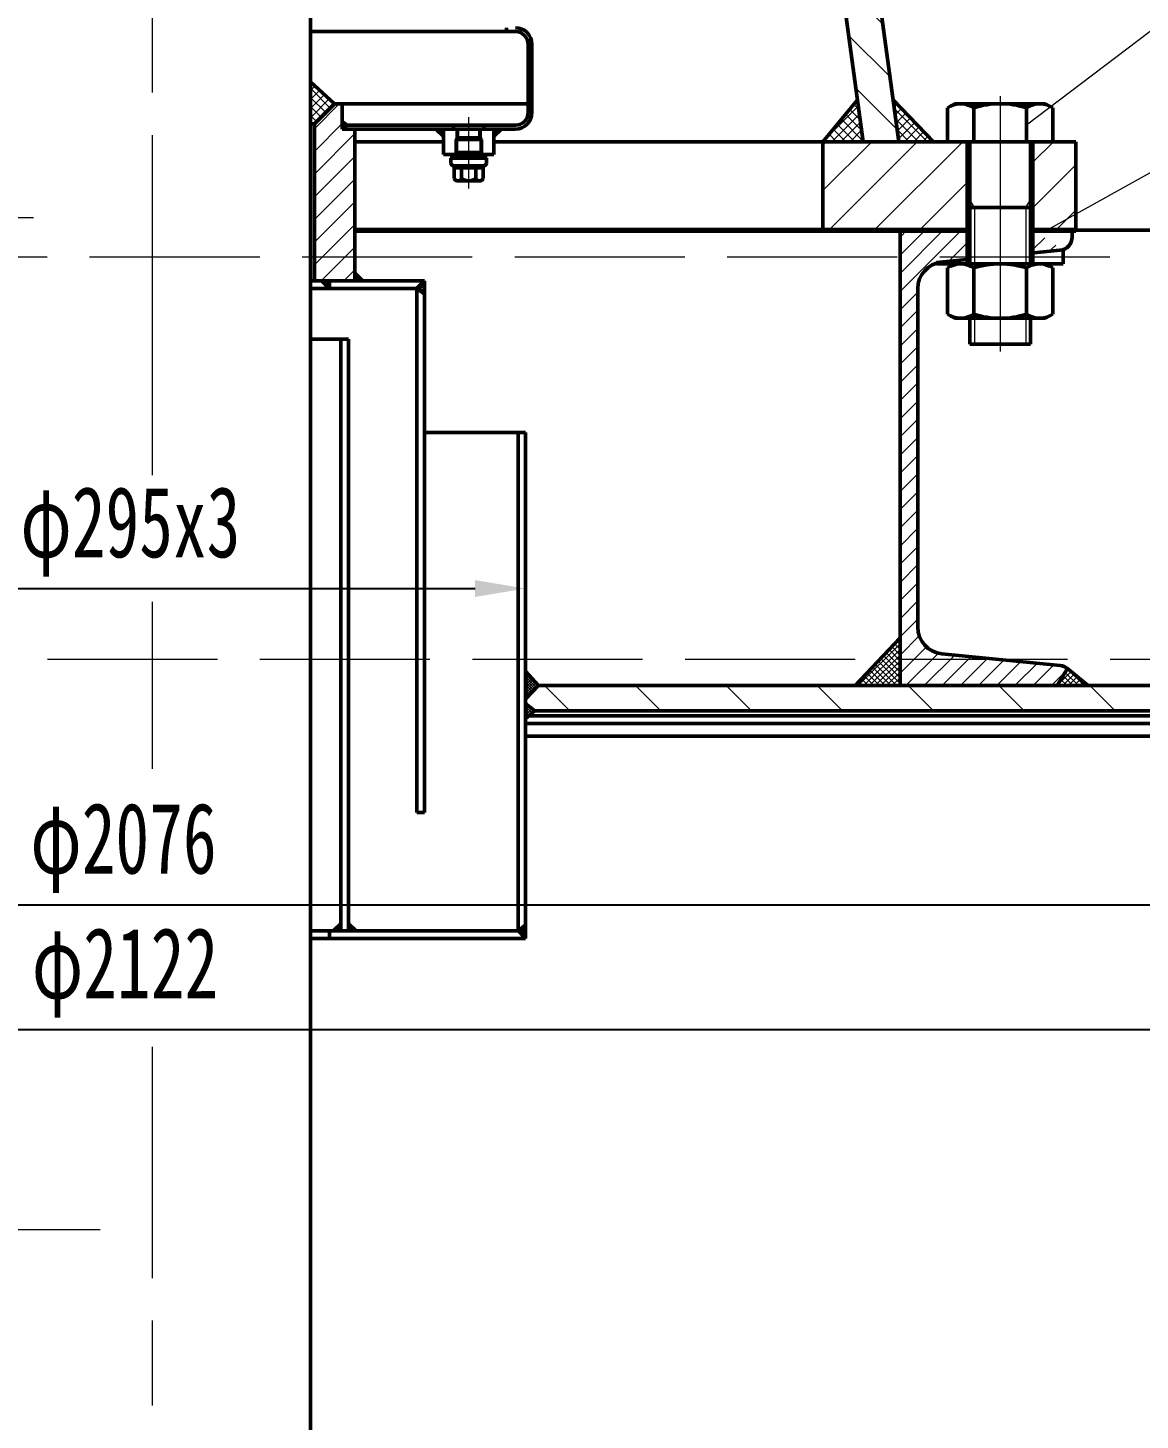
# Model space of a CAD drawing. Header units: millimetres. Extents: x 17368 to 100025, y -24769 to 12950.
# Drawn here: x 45540 to 45595, y -9011.9 to -8943.1 of the extents above; entities that cross this region are included whole.
import ezdxf

# ---------------------------------------------------------------- set-up
doc = ezdxf.new("R2010")
doc.units = ezdxf.units.MM
doc.header["$LTSCALE"] = 2.8
for name, pattern in [('AM_ISO02W050', [7.5, 6, -1.5]), ('AM_ISO02W050x2', [3.75, 3, -0.75]), ('AM_ISO08W050', [18, 12, -1.5, 3, -1.5]), ('AM_ISO08W050x2', [9, 6, -0.75, 1.5, -0.75])]:
    doc.linetypes.add(name, pattern=pattern)
doc.layers.get('0').update_dxf_attribs({"lineweight": 50})
doc.layers.get('Defpoints').update_dxf_attribs({"lineweight": 50})
for name, color, linetype, lineweight in [('AM_0', 7, 'Continuous', 50), ('AM_0N', 7, 'Continuous', 50), ('AM_3N', 6, 'AM_ISO02W050', 15), ('AM_4', 3, 'Continuous', 15), ('AM_4N', 3, 'Continuous', 15), ('AM_7N', 4, 'AM_ISO08W050', 15), ('bhatch', 5, 'Continuous', 15), ('dim', 7, 'Continuous', 15), ('细实线', 5, 'Continuous', 15)]:
    doc.layers.add(name, color=color, linetype=linetype, lineweight=lineweight)
doc.styles.add('仿宋体', font='', dxfattribs={"width": 0.7, "height": 3.5})
doc.styles.get('仿宋体').set_extended_font_data('FangSong_GB2312')
doc.dimstyles.new('ISO-25', dxfattribs={"dimtxt": 3.5, "dimasz": 2.5, "dimexe": 1.25, "dimexo": 0.625, "dimtad": 1, "dimdsep": 46, "dimtxsty": '仿宋体', "dimcen": 2.5, "dimadec": 0, "dimazin": 0, "dimtfac": 1, "dimtmove": 0, "dimatfit": 1, "dimfxl": 0, "dimarcsym": 0})
pattern_1 = [(45, (-21993.8874, -4614.7845), (-0.06735192091, 0.06735192091), []), (135, (-21993.8874, -4614.7845), (-0.06735192091, -0.06735192091), [])]
pattern_2 = [(45, (-21993.8874, -4614.7845), (-0.1403165019, 0.1403165019), []), (135, (-21993.8874, -4614.7845), (-0.1403165019, -0.1403165019), [])]
pattern_3 = [(45, (-21993.8874, -4614.7845), (-0.224506403, 0.224506403), []), (135, (-21993.8874, -4614.7845), (-0.224506403, -0.224506403), [])]
pattern_4 = [(45, (-21993.8874, -4614.7845), (-0.449012806, 0.449012806), [])]

# ---------------------------------------------------------------- blocks, each defined once
blk = doc.blocks.new('*D1391')
at = {"layer": 'Defpoints', "color": 0, "lineweight": 15}
for p in [(45416.413, -8982.522), (45675.913, -8982.166), (45675.913, -8986.477)]:
    blk.add_point(p, dxfattribs=at)
at = {"layer": '细实线', "color": 0, "lineweight": -2}
for p, q in [((45416.413, -8983.147), (45416.413, -8987.277)), ((45675.913, -8982.791), (45675.913, -8987.277)), ((45418.913, -8986.477), (45673.413, -8986.477))]:
    blk.add_line(p, q, dxfattribs=at)
at = {"layer": '细实线', "color": 0, "lineweight": 15}
for points in [[(45418.913, -8986.06), (45418.913, -8986.893), (45416.413, -8986.477)], [(45673.413, -8986.06), (45673.413, -8986.893), (45675.913, -8986.477)]]:
    blk.add_solid(points, dxfattribs=at)
at = {"layer": '细实线', "color": 0, "lineweight": 15, "insert": (45544.736, -8983.662), "char_height": 3.5, "attachment_point": 5, "style": '仿宋体'}
blk.add_mtext('φ2076', dxfattribs=at)
blk = doc.blocks.new('*D1392')
at = {"layer": 'Defpoints', "color": 0, "lineweight": 15}
for p in [(45413.538, -8980.71), (45678.788, -8980.71), (45678.788, -8992.648)]:
    blk.add_point(p, dxfattribs=at)
at = {"layer": '细实线', "color": 0, "lineweight": -2}
for p, q in [((45413.538, -8981.335), (45413.538, -8993.448)), ((45678.788, -8981.335), (45678.788, -8993.448)), ((45416.038, -8992.648), (45676.288, -8992.648))]:
    blk.add_line(p, q, dxfattribs=at)
at = {"layer": '细实线', "color": 0, "lineweight": 15}
for points in [[(45416.038, -8992.232), (45416.038, -8993.065), (45413.538, -8992.648)], [(45676.288, -8992.232), (45676.288, -8993.065), (45678.788, -8992.648)]]:
    blk.add_solid(points, dxfattribs=at)
at = {"layer": '细实线', "color": 0, "lineweight": 15, "insert": (45544.812, -8989.834), "char_height": 3.5, "attachment_point": 5, "style": '仿宋体'}
blk.add_mtext('φ2122', dxfattribs=at)
blk = doc.blocks.new('*D1486')
at = {"layer": 'Defpoints', "color": 0, "lineweight": 15}
for p in [(45527.725, -8970.391), (45564.6, -8970.391), (45564.6, -8970.851)]:
    blk.add_point(p, dxfattribs=at)
at = {"layer": '细实线', "color": 0, "lineweight": -2}
for p, q in [((45530.225, -8970.851), (45562.1, -8970.851)), ((45527.725, -8971.016), (45527.725, -8971.651)), ((45564.6, -8971.016), (45564.6, -8971.651))]:
    blk.add_line(p, q, dxfattribs=at)
at = {"layer": '细实线', "color": 0, "lineweight": 15}
for points in [[(45530.225, -8970.435), (45530.225, -8971.268), (45527.725, -8970.851)], [(45562.1, -8970.435), (45562.1, -8971.268), (45564.6, -8970.851)]]:
    blk.add_solid(points, dxfattribs=at)
at = {"layer": '细实线', "color": 0, "lineweight": 15, "insert": (45545.078, -8968.036), "char_height": 3.5, "attachment_point": 5, "style": '仿宋体'}
blk.add_mtext('φ295x3', dxfattribs=at)

msp = doc.modelspace()

# ---------------------------------------------------------------- hatches: boundary and pattern name
at = {"layer": 'bhatch', "lineweight": 15}
h = msp.add_hatch(dxfattribs=at)
h.set_pattern_fill('ANSI31', color=256, scale=0.5, angle=90, style=0)
h.set_pattern_definition([(135, (-21993.8874, -4614.7845), (-1.122532015, -1.122532015), [])])
h.paths.add_polyline_path([(45523.50195, -8857.52245), (45521.73574, -8857.52245), (45517.65176, -8887.45995), (45519.41797, -8887.45995)])
h.paths.add_polyline_path([(45519.41797, -8887.45995), (45517.65176, -8887.45995), (45512.77827, -8923.18495), (45514.54448, -8923.18495)])
h.paths.add_polyline_path([(45509.28771, -8948.77245), (45511.05392, -8948.77245), (45514.54448, -8923.18495), (45512.77827, -8923.18495)])
h.paths.add_polyline_path([(45579.54715, -8923.18495), (45577.78094, -8923.18495), (45581.2715, -8948.77245), (45583.03771, -8948.77245)])
h.paths.add_polyline_path([(45577.78094, -8923.18495), (45579.54715, -8923.18495), (45570.58968, -8857.52245), (45568.82347, -8857.52245)])
h = msp.add_hatch(dxfattribs=at)
h.set_pattern_fill('ANSI31', color=256, scale=0.25, style=0)
h.set_pattern_definition([(45, (41308.8399, -8225.1257), (-0.56126601, 0.56126601), [])])
h.paths.add_polyline_path([(45538.16271, -8947.89745), (45537.16271, -8946.89745), (45536.78771, -8946.89745), (45536.78771, -8948.14745), (45536.16271, -8948.14745), (45536.16271, -8951.77245), (45538.16271, -8951.77245)])
h.paths.add_polyline_path([(45538.16271, -8953.27245), (45536.16271, -8953.27245), (45536.16271, -8955.64745), (45538.16271, -8955.64745)])
h.paths.add_polyline_path([(45556.16271, -8948.14745), (45555.53771, -8948.14745), (45555.53771, -8946.89745), (45555.16271, -8946.89745), (45554.16271, -8947.89745), (45554.16271, -8955.64745), (45556.16271, -8955.64745), (45556.16271, -8955.27245)])
at = {"layer": 'dim', "lineweight": 15}
h = msp.add_hatch(dxfattribs=at)
h.set_pattern_fill('ANSI31', color=256, scale=0.5, style=0)
h.set_pattern_definition([(45, (38046.3664, -7948.3736), (-1.122532, 1.122532), [])])
h.paths.add_polyline_path([(45500.53771, -8953.14745), (45502.66271, -8953.14745), (45502.66271, -8948.77245), (45500.53771, -8948.77245)])
h.paths.add_polyline_path([(45513.03771, -8953.14745), (45513.03771, -8948.77245), (45505.91271, -8948.77245), (45505.91271, -8953.14745), (45509.22521, -8953.14745)])
h.paths.add_polyline_path([(45579.28771, -8948.77245), (45579.28771, -8953.14745), (45586.41271, -8953.14745), (45586.41271, -8948.77245)])
h.paths.add_polyline_path([(45591.78771, -8948.77245), (45589.66271, -8948.77245), (45589.66271, -8953.14745), (45591.78771, -8953.14745)])
at = {"layer": 'dim'}
h = msp.add_hatch(dxfattribs=at)
h.set_pattern_fill('ANSI37', color=256, scale=0.0125, style=0)
h.set_pattern_definition([(45, (41327.214893, -8234.750724), (-0.02806330038, 0.02806330038), []), (135, (41327.214893, -8234.750724), (-0.02806330038, -0.02806330038), [])])
h.paths.add_polyline_path([(45555.10021, -8987.77245), (45555.47521, -8987.77245), (45555.47521, -8987.39745)])
h = msp.add_hatch(dxfattribs=at)
h.set_pattern_fill('ANSI37', color=256, scale=0.0125, style=0)
h.set_pattern_definition([(135, (49784.110518, -8234.750724), (0.02806330038, 0.02806330038), []), (45, (49784.110518, -8234.750724), (0.02806330038, -0.02806330038), [])])
h.paths.add_polyline_path([(45556.22521, -8987.77245), (45555.85021, -8987.77245), (45555.85021, -8987.39745)])
h = msp.add_hatch(dxfattribs=at)
h.set_pattern_fill('ANSI37', color=256, scale=0.0125, style=0)
h.set_pattern_definition([(135, (49786.235518, -8234.750724), (0.02806330038, 0.02806330038), []), (45, (49786.235518, -8234.750724), (0.02806330038, -0.02806330038), [])])
h.paths.add_polyline_path([(45564.60021, -8987.463), (45564.60021, -8988.14745), (45564.22521, -8987.77245)])
at = {"layer": '细实线', "lineweight": 15}
h = msp.add_hatch(dxfattribs=at)
h.set_pattern_fill('ANSI37', color=256, scale=0.1, style=0)
h.set_pattern_definition(pattern_3)
h.paths.add_polyline_path([(45538.35021, -8945.88992), (45537.16271, -8946.89745), (45538.16271, -8947.89745), (45538.33505, -8947.89745), (45538.35021, -8947.8823)])
h.paths.add_polyline_path([(45553.97521, -8945.81179), (45553.97521, -8947.89745), (45554.16271, -8947.89745), (45555.15398, -8946.90618), (45554.95912, -8946.71132)])
h = msp.add_hatch(dxfattribs=at)
h.set_pattern_fill('ANSI37', color=256, scale=0.1, style=0)
h.set_pattern_definition(pattern_3)
h.paths.add_polyline_path([(45509.58319, -8946.60647), (45507.44471, -8948.77245), (45509.28771, -8948.77245)])
h.paths.add_polyline_path([(45511.34203, -8946.66046), (45511.05392, -8948.77245), (45513.03771, -8948.77245)])
h.paths.add_polyline_path([(45580.98843, -8946.6974), (45579.28771, -8948.77245), (45581.2715, -8948.77245)])
h.paths.add_polyline_path([(45582.75642, -8946.71043), (45583.03771, -8948.77245), (45584.75442, -8948.77245)])
at = {"layer": '细实线', "linetype": 'Continuous', "lineweight": 15}
h = msp.add_hatch(dxfattribs=at)
h.set_pattern_fill('ANSI37', color=5, scale=0.03, style=0)
h.set_pattern_definition(pattern_1)
h.paths.add_polyline_path([(45564.91271, -8947.11499), (45564.72521, -8946.89745), (45564.91271, -8946.68147), (45564.91271, -8946.89745)])
h = msp.add_hatch(dxfattribs=at)
h.set_pattern_fill('ANSI37', color=5, scale=0.03, style=0)
h.set_pattern_definition(pattern_1)
h.paths.add_polyline_path([(45555.78211, -8947.95995), (45555.53771, -8948.14745), (45555.53771, -8947.77245)])
h = msp.add_hatch(dxfattribs=at)
h.set_pattern_fill('ANSI37', color=5, scale=0.03, style=0)
h.set_pattern_definition(pattern_1)
h.paths.add_polyline_path([(45560.16244, -8948.14745), (45560.53771, -8948.52245), (45560.53771, -8948.14745)])
h = msp.add_hatch(dxfattribs=at)
h.set_pattern_fill('ANSI37', color=5, scale=0.03, style=0)
h.set_pattern_definition(pattern_1)
h.paths.add_polyline_path([(45563.03771, -8948.52245), (45563.41297, -8948.14745), (45563.03771, -8948.14745)])
at = {"layer": '细实线', "lineweight": 15}
h = msp.add_hatch(dxfattribs=at)
h.set_pattern_fill('ANSI31', color=256, scale=0.2, style=0)
h.set_pattern_definition(pattern_4)
h.paths.add_polyline_path([(45591.33611, -8974.78139, 0.13480266), (45591.01488, -8974.65767), (45585.49733, -8974.10591), (45584.7785, -8975.64745), (45590.83609, -8975.64745)])
h.paths.add_polyline_path([(45585.49733, -8974.10591), (45585.15711, -8974.07189, -0.38531359), (45583.97521, -8972.7659), (45583.97521, -8965.87087), (45583.10021, -8965.71659), (45583.10021, -8975.64745), (45584.7785, -8975.64745)])
h.paths.add_polyline_path([(45584.91271, -8954.77121), (45584.91271, -8954.74745), (45586.41271, -8954.59745), (45586.41271, -8953.14745), (45583.10021, -8953.14745), (45583.10021, -8965.71659), (45583.97521, -8965.87087), (45583.97521, -8956.029, -0.33167927)])
h = msp.add_hatch(dxfattribs=at)
h.set_pattern_fill('ANSI31', color=256, scale=0.2, style=0)
h.set_pattern_definition(pattern_4)
edge = h.paths.add_edge_path()
edge.add_line((45589.53771, -8953.14745), (45591.78771, -8953.14745))
edge.add_line((45589.66271, -8954.80995), (45589.66271, -8953.14745))
edge.add_line((45591.16271, -8954.12245), (45589.53771, -8954.28495))
edge.add_arc((45590.95021, -8953.49046), 0.65, 275.7105931, 360)
edge.add_line((45591.60021, -8953.14745), (45591.60021, -8953.49046))
at = {"layer": '细实线', "linetype": 'Continuous', "lineweight": 15}
h = msp.add_hatch(dxfattribs=at)
h.set_pattern_fill('ANSI37', color=5, scale=0.03, style=0)
h.set_pattern_definition(pattern_1)
h.paths.add_polyline_path([(45554.91271, -8955.64745), (45554.53771, -8955.64745), (45554.91271, -8956.02245)])
h = msp.add_hatch(dxfattribs=at)
h.set_pattern_fill('ANSI37', color=5, scale=0.03, style=0)
h.set_pattern_definition(pattern_1)
h.paths.add_polyline_path([(45556.16271, -8955.64745), (45556.53771, -8955.64745), (45556.16271, -8955.27245)])
h = msp.add_hatch(dxfattribs=at)
h.set_pattern_fill('ANSI37', color=5, scale=0.03, style=0)
h.set_pattern_definition(pattern_1)
h.paths.add_polyline_path([(45559.60021, -8955.64745), (45559.60021, -8956.30351), (45559.22521, -8956.02245)])
h = msp.add_hatch(dxfattribs=at)
h.set_pattern_fill('ANSI37', color=5, scale=0.0625, style=0)
h.set_pattern_definition(pattern_2)
h.paths.add_polyline_path([(45583.10021, -8973.28381), (45583.10021, -8974.33495), (45582.11422, -8974.33495)])
h.paths.add_polyline_path([(45582.11422, -8974.33495), (45583.10021, -8974.33495), (45583.10021, -8975.64745), (45580.88308, -8975.64745)])
h = msp.add_hatch(dxfattribs=at)
h.set_pattern_fill('ANSI37', color=5, scale=0.03, style=0)
h.set_pattern_definition(pattern_1)
h.paths.add_polyline_path([(45564.60021, -8974.93114), (45565.24166, -8975.64745), (45564.60021, -8975.64745)])
h.paths.add_polyline_path([(45564.60021, -8975.64745), (45565.24166, -8975.64745), (45564.60021, -8976.32137)])
h = msp.add_hatch(dxfattribs=at)
h.set_pattern_fill('ANSI37', color=5, scale=0.0625, style=0)
h.set_pattern_definition(pattern_2)
h.paths.add_polyline_path([(45591.60021, -8975.30444, 0.22313277), (45591.36528, -8974.80423), (45592.39003, -8975.64745), (45591.60021, -8975.64745)])
h.paths.add_polyline_path([(45591.36528, -8974.80423, -0.22313277), (45591.60021, -8975.30444), (45591.60021, -8975.64745), (45590.86017, -8975.64745)])
at = {"layer": '细实线', "lineweight": 15}
h = msp.add_hatch(dxfattribs=at)
h.set_pattern_fill('ANSI31', color=256, angle=90, style=0)
h.set_pattern_definition([(135, (-21993.8874, -4614.7845), (-2.24506403, -2.24506403), [])])
h.paths.add_polyline_path([(45414.46364, -8975.64745), (45413.53771, -8975.64745), (45413.53771, -8976.89745), (45415.16271, -8976.89745), (45415.16271, -8975.64745)])
h.paths.add_polyline_path([(45426.63063, -8976.89745), (45426.91267, -8976.65185), (45426.91267, -8976.27396), (45426.17919, -8975.64745), (45417.66271, -8975.64745), (45417.66271, -8976.89745)])
h.paths.add_polyline_path([(45467.31815, -8976.89745), (45467.60019, -8976.65185), (45467.60019, -8976.27396), (45466.86671, -8975.64745), (45441.14616, -8975.64745), (45440.41267, -8976.27397), (45440.41267, -8976.65184), (45440.69473, -8976.89745)])
h.paths.add_polyline_path([(45475.4587, -8975.64745), (45474.72519, -8976.27398), (45474.72519, -8976.65183), (45475.00726, -8976.89745), (45527.2747, -8976.89745), (45527.72521, -8976.5324), (45527.72521, -8976.32137), (45527.08376, -8975.64745)])
h.paths.add_polyline_path([(45565.24166, -8975.64745), (45564.60021, -8976.32137), (45564.60021, -8976.6357), (45564.92082, -8976.89745), (45618.99078, -8976.89745), (45619.16269, -8976.70971), (45619.16269, -8976.05496), (45618.66523, -8975.64745)])
h.paths.add_polyline_path([(45674.66271, -8976.89745), (45674.66271, -8975.64745), (45623.66018, -8975.64745), (45623.16269, -8976.05498), (45623.16269, -8976.70969), (45623.33463, -8976.89745)])
h.paths.add_polyline_path([(45678.78771, -8975.64745), (45677.16271, -8975.64745), (45677.16271, -8976.89745), (45678.78771, -8976.89745)])
at = {"layer": '细实线', "linetype": 'Continuous', "lineweight": 15}
h = msp.add_hatch(dxfattribs=at)
h.set_pattern_fill('ANSI37', color=5, scale=0.03, style=0)
h.set_pattern_definition(pattern_1)
h.paths.add_polyline_path([(45564.60021, -8976.5324), (45565.05071, -8976.89745), (45564.60021, -8977.2965)])

# ---------------------------------------------------------------- linework, layer by layer
for p, q in [((45581.2715, -8948.77245), (45568.82347, -8857.52245)), ((45583.03771, -8948.77245), (45570.58968, -8857.52245)), ((45580.98843, -8946.6974), (45579.28771, -8948.77245)), ((45582.75642, -8946.71043), (45584.75442, -8948.77245)), ((45556.16271, -8948.77245), (45560.53771, -8948.77245)), ((45563.03771, -8948.77245), (45591.78771, -8948.77245)), ((45579.28771, -8948.77245), (45579.28771, -8953.14745)), ((45586.41271, -8948.77245), (45586.41271, -8953.14745)), ((45586.41271, -8948.77245), (45586.41271, -8953.14745)), ((45589.66271, -8948.77245), (45589.66271, -8953.14745)), ((45589.66271, -8948.77245), (45589.66271, -8953.14745)), ((45591.78771, -8948.77245), (45591.78771, -8953.14745)), ((45586.41271, -8954.80995), (45586.41271, -8953.14745)), ((45589.66271, -8954.80995), (45589.66271, -8953.14745)), ((45565.24166, -8975.64745), (45564.60021, -8974.93114)), ((45564.60021, -8976.32137), (45565.24166, -8975.64745)), ((45565.24166, -8975.64745), (45618.66523, -8975.64745)), ((45565.05071, -8976.89745), (45564.60021, -8976.5324)), ((45564.60021, -8977.2965), (45565.05071, -8976.89745)), ((45565.05071, -8976.89745), (45618.99078, -8976.89745)), ((45564.60021, -8977.52245), (45619.16269, -8977.52245)), ((45564.76847, -8977.14745), (45618.76184, -8977.14745)), ((45564.60021, -8978.14745), (45619.16269, -8978.14745))]:
    msp.add_line(p, q)
at = {"layer": 'AM_0'}
for p, q in [((45553.97521, -8935.52245), (45553.97521, -9053.77245)), ((45555.16271, -8946.89745), (45553.97521, -8945.81179)), ((45555.16271, -8946.89745), (45554.16271, -8947.89745)), ((45555.53771, -8946.89745), (45555.53771, -8948.14745)), ((45553.97521, -8947.89745), (45554.16271, -8947.89745)), ((45554.16271, -8947.89745), (45554.16271, -8955.64745)), ((45555.53771, -8947.77245), (45555.78211, -8947.95995)), ((45555.78211, -8947.95995), (45555.53771, -8948.14745)), ((45555.53771, -8948.14745), (45556.16271, -8948.14745)), ((45556.16271, -8948.14745), (45556.16271, -8955.64745)), ((45553.97521, -8955.64745), (45559.60021, -8955.64745)), ((45554.91271, -8956.02245), (45554.53771, -8955.64745)), ((45554.91271, -8955.64745), (45554.91271, -8956.02245)), ((45556.16271, -8955.64745), (45556.16271, -8955.27245)), ((45556.16271, -8955.64745), (45556.16271, -8955.27245)), ((45556.16271, -8955.27245), (45556.53771, -8955.64745)), ((45559.60021, -8955.64745), (45559.22521, -8956.02245)), ((45559.60021, -8955.64745), (45559.60021, -8981.92174)), ((45553.97521, -8956.02245), (45559.22521, -8956.02245)), ((45559.22521, -8956.02245), (45559.22521, -8981.92174)), ((45559.22521, -8956.02245), (45559.60021, -8956.30351)), ((45553.97521, -8958.52245), (45555.85021, -8958.52245)), ((45555.47521, -8958.52245), (45555.47521, -8987.77245)), ((45555.85021, -8958.52245), (45555.85021, -8987.77245)), ((45559.60021, -8963.14745), (45564.60021, -8963.14745)), ((45564.22521, -8963.14745), (45564.22521, -8987.77245)), ((45564.60021, -8963.14745), (45564.60021, -8988.14745)), ((45559.22521, -8981.92174), (45559.60021, -8981.92174)), ((45555.47521, -8987.39745), (45555.10021, -8987.77245)), ((45555.85021, -8987.39745), (45556.22521, -8987.77245)), ((45553.97521, -8987.77245), (45564.22521, -8987.77245)), ((45554.91271, -8987.77245), (45554.91271, -8988.14745)), ((45564.22521, -8987.77245), (45564.60021, -8987.463)), ((45564.22521, -8987.77245), (45564.60021, -8988.14745)), ((45553.97521, -8988.14745), (45564.60021, -8988.14745))]:
    msp.add_line(p, q, dxfattribs=at)
at = {"layer": 'AM_0N'}
for p, q in [((45553.97521, -8943.33495), (45564.10021, -8943.33495)), ((45563.66271, -8943.14745), (45563.66271, -8943.33495)), ((45564.72521, -8943.95995), (45564.72521, -8946.89745)), ((45564.91271, -8943.95995), (45564.91271, -8946.89745)), ((45564.72521, -8946.89745), (45564.91271, -8946.68147)), ((45555.16271, -8946.89745), (45564.72521, -8946.89745)), ((45564.72521, -8947.33495), (45564.72521, -8946.89745)), ((45564.72521, -8946.89745), (45564.91271, -8947.11499)), ((45564.91271, -8947.33495), (45564.91271, -8946.89745)), ((45555.53771, -8948.14745), (45564.10021, -8948.14745)), ((45555.78211, -8947.95995), (45564.10021, -8947.95995)), ((45560.53771, -8948.52245), (45560.16244, -8948.14745)), ((45561.03771, -8948.14745), (45561.03771, -8947.95995)), ((45562.53771, -8948.14745), (45562.53771, -8947.95995)), ((45563.03771, -8948.52245), (45563.41297, -8948.14745)), ((45561.23939, -8949.31079), (45561.16271, -8949.39745)), ((45561.16271, -8949.58495), (45561.23475, -8949.45385)), ((45562.33602, -8949.31079), (45562.41271, -8949.39745)), ((45562.41271, -8949.58495), (45562.34066, -8949.45385)), ((45591.78771, -8953.14745), (45674.28771, -8953.14745)), ((45591.16271, -8954.12245), (45589.53771, -8954.28495)), ((45586.53771, -8954.58495), (45584.91271, -8954.74745)), ((45580.88308, -8975.64745), (45583.10021, -8973.28381)), ((45590.86017, -8975.64745), (45591.36528, -8974.80423)), ((45591.36528, -8974.80423), (45592.39003, -8975.64745))]:
    msp.add_line(p, q, dxfattribs=at)
at = {"layer": 'AM_0N', "extrusion": (0.5, -0.866025, 0)}
for p, q in [((45585.43896, -8947.0988), (45585.78771, -8946.89745)), ((45585.43896, -8955.0113), (45585.78771, -8954.80995)), ((45590.63646, -8957.2961), (45590.28771, -8957.49745))]:
    msp.add_line(p, q, dxfattribs=at)
at = {"layer": 'AM_0N', "extrusion": (1, 0, 0)}
for p, q in [((45585.43896, -8947.0988), (45585.43896, -8948.77245)), ((45586.738, -8947.0988), (45586.738, -8948.77245)), ((45589.33742, -8947.0988), (45589.33742, -8948.77245)), ((45590.63646, -8947.0988), (45590.63646, -8948.77245)), ((45560.53771, -8948.14745), (45560.53771, -8949.39745)), ((45561.23939, -8948.14745), (45561.23939, -8948.58495)), ((45562.33602, -8948.14745), (45562.33602, -8948.58495)), ((45563.03771, -8948.14745), (45563.03771, -8949.39745)), ((45586.53771, -8948.77245), (45586.53771, -8954.80995)), ((45589.53771, -8948.77245), (45589.53771, -8954.80995)), ((45586.53771, -8952.02245), (45586.53771, -8951.64745)), ((45589.53771, -8952.02245), (45589.53771, -8951.64745)), ((45583.10021, -8975.64745), (45583.10021, -8953.14745)), ((45585.43896, -8957.2961), (45585.43896, -8955.0113)), ((45586.73833, -8957.2961), (45586.73833, -8955.0113)), ((45589.33708, -8957.2961), (45589.33708, -8955.0113)), ((45590.63646, -8957.2961), (45590.63646, -8955.0113)), ((45583.97521, -8956.029), (45583.97521, -8972.7659)), ((45586.53771, -8957.49745), (45586.53771, -8958.77245)), ((45589.53771, -8957.49745), (45589.53771, -8958.77245))]:
    msp.add_line(p, q, dxfattribs=at)
at = {"layer": 'AM_0N', "extrusion": (0, 1, 0)}
for p, q in [((45590.28771, -8946.89745), (45585.78771, -8946.89745)), ((45560.53771, -8948.14745), (45563.03771, -8948.14745)), ((45585.43896, -8948.77245), (45586.53771, -8948.77245)), ((45589.53771, -8948.77245), (45590.63646, -8948.77245)), ((45560.53771, -8949.39745), (45563.03771, -8949.39745)), ((45561.23939, -8949.31079), (45562.33602, -8949.31079)), ((45586.53771, -8952.02245), (45589.53771, -8952.02245)), ((45585.78771, -8957.49745), (45590.28771, -8957.49745)), ((45586.53771, -8958.77245), (45589.53771, -8958.77245))]:
    msp.add_line(p, q, dxfattribs=at)
at = {"layer": 'AM_0N', "extrusion": (-0.5, -0.866025, 0)}
for p, q in [((45590.63646, -8947.0988), (45590.28771, -8946.89745)), ((45590.63646, -8955.0113), (45590.28771, -8954.80995)), ((45585.43896, -8957.2961), (45585.78771, -8957.49745))]:
    msp.add_line(p, q, dxfattribs=at)
at = {"layer": 'AM_0N', "extrusion": (-0.707107, 0.707107, 0)}
msp.add_line((45561.16271, -8948.66163), (45561.23939, -8948.58495), dxfattribs=at)
at = {"layer": 'AM_0N', "extrusion": (-1, 6.12303e-17, 0)}
for p, q in [((45561.16271, -8949.39745), (45561.16271, -8948.66163)), ((45562.41271, -8949.39745), (45562.41271, -8948.66163)), ((45560.95021, -8949.39745), (45560.95021, -8949.58495)), ((45562.62521, -8949.58495), (45562.62521, -8949.39745)), ((45560.91271, -8949.83495), (45560.91271, -8949.58495)), ((45561.06583, -8949.95995), (45561.06583, -8950.59745)), ((45561.42692, -8950.59745), (45561.42692, -8950.05995)), ((45562.14849, -8950.59745), (45562.14849, -8950.05995)), ((45562.50958, -8949.95995), (45562.50958, -8950.59745)), ((45562.66271, -8949.83495), (45562.66271, -8949.58495))]:
    msp.add_line(p, q, dxfattribs=at)
at = {"layer": 'AM_0N', "extrusion": (6.12303e-17, 1, 0)}
for p, q in [((45561.16271, -8948.66163), (45562.41271, -8948.66163)), ((45561.23939, -8948.58495), (45562.33602, -8948.58495)), ((45562.62521, -8949.39745), (45560.95021, -8949.39745)), ((45561.16271, -8949.39745), (45562.41271, -8949.39745)), ((45560.91271, -8949.58495), (45561.16271, -8949.58495)), ((45560.95021, -8949.58495), (45562.62521, -8949.58495)), ((45561.06583, -8949.95995), (45561.03771, -8949.95995)), ((45561.06583, -8949.95995), (45562.50958, -8949.95995)), ((45561.06583, -8950.05995), (45562.50958, -8950.05995)), ((45561.16271, -8949.58495), (45562.41271, -8949.58495)), ((45562.41271, -8949.58495), (45562.66271, -8949.58495)), ((45562.53771, -8949.95995), (45562.50958, -8949.95995)), ((45561.24638, -8950.70995), (45562.32903, -8950.70995))]:
    msp.add_line(p, q, dxfattribs=at)
at = {"layer": 'AM_0N', "extrusion": (0.707107, 0.707107, 0)}
msp.add_line((45562.41271, -8948.66163), (45562.33602, -8948.58495), dxfattribs=at)
at = {"layer": 'AM_0N', "extrusion": (0.021234, 0.999775, 0)}
msp.add_line((45561.16271, -8949.39745), (45561.20268, -8949.3983), dxfattribs=at)
at = {"layer": 'AM_0N', "extrusion": (-0.021234, 0.999775, 0)}
msp.add_line((45562.41271, -8949.39745), (45562.37273, -8949.3983), dxfattribs=at)
at = {"layer": 'AM_0N', "lineweight": 70, "extrusion": (0, 1, 0)}
for p, q in [((45556.16271, -8953.14745), (45586.53771, -8953.14745)), ((45589.53771, -8953.14745), (45591.78771, -8953.14745))]:
    msp.add_line(p, q, dxfattribs=at)
at = {"layer": 'AM_0N', "extrusion": (0.099504, -0.995037, 0)}
for p, q in [((45591.01488, -8954.13723), (45589.53771, -8954.28495)), ((45586.53771, -8954.58495), (45585.15711, -8954.72301))]:
    msp.add_line(p, q, dxfattribs=at)
at = {"layer": 'AM_0N', "extrusion": (1, -2.22045e-16, 0)}
for p, q in [((45591.16271, -8954.80995), (45591.16271, -8954.12245)), ((45584.91271, -8954.80995), (45584.91271, -8954.74745)), ((45585.53771, -8954.80995), (45585.53771, -8954.68495))]:
    msp.add_line(p, q, dxfattribs=at)
at = {"layer": 'AM_0N', "extrusion": (2.22045e-16, 1, 0)}
msp.add_line((45584.91271, -8954.80995), (45591.16271, -8954.80995), dxfattribs=at)
at = {"layer": 'AM_0N', "extrusion": (-0.099504, -0.995037, 0)}
msp.add_line((45585.15711, -8974.07189), (45591.01488, -8974.65767), dxfattribs=at)
at = {"layer": 'AM_0N', "extrusion": (1, 0, 0), "elevation": 45591.60021}
msp.add_lwpolyline([(-8953.14745, 0), (-8953.49046, 0)], dxfattribs=at)
at = {"layer": 'AM_0N'}
for centre, radius, start, end in [((45564.10021, -8943.95995), 0.8125, 0, 90), ((45564.10021, -8943.95995), 0.625, 0, 90), ((45564.10021, -8947.33495), 0.625, 270, 0), ((45564.10021, -8947.33495), 0.8125, 270, 0), ((45586.08848, -8948.04574), 1.14829, 55.5531276, 115.5531276), ((45588.03771, -8951.19292), 4.29547, 72.387526, 107.612474), ((45589.98694, -8948.04574), 1.14829, 64.4468724, 124.4468724), ((45561.20189, -8949.43579), 0.0375, 331.208919, 88.7832817), ((45562.37352, -8949.43579), 0.0375, 91.2167183, 208.791081), ((45561.03771, -8949.83495), 0.125, 180, 270), ((45562.53771, -8949.83495), 0.125, 270, 0), ((45561.24638, -8950.50882), 0.20113, 206.1453649, 270), ((45561.24638, -8950.50882), 0.20113, 270, 333.8546351), ((45561.78771, -8950.0752), 0.63475, 235.3626095, 304.6373905), ((45562.32903, -8950.50882), 0.20113, 206.1453649, 270), ((45562.32903, -8950.50882), 0.20113, 270, 333.8546351), ((45590.95021, -8953.49046), 0.65, 275.7105931, 0), ((45585.28771, -8956.029), 1.3125, 95.7105931, 180), ((45586.08865, -8955.95878), 1.14883, 55.5615306, 115.5615306), ((45588.03771, -8959.10324), 4.29329, 72.3830312, 107.6169688), ((45589.98677, -8955.95878), 1.14883, 64.4384694, 124.4384694), ((45586.08865, -8956.34862), 1.14883, 244.4384694, 304.4384694), ((45588.03771, -8953.20415), 4.29329, 252.3830312, 287.6169688), ((45589.98677, -8956.34862), 1.14883, 235.5615306, 295.5615306), ((45585.28771, -8972.7659), 1.3125, 180, 264.2894069), ((45590.95021, -8975.30444), 0.65, 50.3140539, 84.2894069)]:
    msp.add_arc(centre, radius, start, end, dxfattribs=at)
at = {"layer": 'AM_3N', "linetype": 'AM_ISO02W050x2', "lineweight": 15, "extrusion": (0, 1, 0)}
for p, q in [((45438.0627, -8954.45995), (45674.28771, -8954.45995)), ((45488.47521, -8974.33495), (45599.98511, -8974.33495))]:
    msp.add_line(p, q, dxfattribs=at)
at = {"layer": 'AM_4', "lineweight": 15, "extrusion": (6.12303e-17, 1, 0)}
msp.add_line((45561.23939, -8949.43579), (45562.33602, -8949.43579), dxfattribs=at)
at = {"layer": 'AM_4N', "lineweight": 15, "extrusion": (1, 0, 0)}
for p, q in [((45561.16271, -8948.66163), (45561.16271, -8948.14745)), ((45562.41271, -8948.66163), (45562.41271, -8948.14745)), ((45586.76775, -8952.02245), (45586.76775, -8954.80995)), ((45589.30767, -8952.02245), (45589.30767, -8954.80995)), ((45586.76775, -8957.49745), (45586.76775, -8958.77245)), ((45589.30767, -8957.49745), (45589.30767, -8958.77245))]:
    msp.add_line(p, q, dxfattribs=at)
at = {"layer": 'AM_4N', "lineweight": 15, "extrusion": (-1, 6.12303e-17, 0)}
for p, q in [((45561.23939, -8948.58495), (45561.23939, -8949.43579)), ((45562.33602, -8948.58495), (45562.33602, -8949.43579))]:
    msp.add_line(p, q, dxfattribs=at)
at = {"layer": 'AM_4N', "lineweight": 15}
for p, q in [((45586.76775, -8952.02245), (45586.53771, -8951.64745)), ((45589.30767, -8952.02245), (45589.53771, -8951.64745))]:
    msp.add_line(p, q, dxfattribs=at)
at = {"layer": 'AM_7N', "linetype": 'AM_ISO08W050x2', "lineweight": 15}
for p, q in [((45546.16271, -8965.2433), (45546.16271, -8802.95986)), ((45534.08536, -8952.52245), (45540.29693, -8952.52245)), ((45546.16271, -8979.7638), (45546.16271, -8971.50703)), ((45546.16271, -9332.5213), (45546.16271, -8993.49)), ((45404.9658, -9002.52245), (45543.58048, -9002.52245))]:
    msp.add_line(p, q, dxfattribs=at)
at = {"layer": 'AM_7N', "linetype": 'AM_ISO08W050x2', "lineweight": 15, "extrusion": (1, 0, 0)}
msp.add_line((45588.03771, -8946.52245), (45588.03771, -8959.14745), dxfattribs=at)
at = {"layer": 'AM_7N', "linetype": 'AM_ISO08W050x2', "lineweight": 15, "ltscale": 0.5, "extrusion": (-1, 6.12303e-17, 0)}
msp.add_line((45561.78771, -8951.08495), (45561.78771, -8947.554), dxfattribs=at)
at = {"layer": 'dim', "lineweight": 15}
msp.add_line((45555.15398, -8946.90618), (45554.95912, -8946.71132), dxfattribs=at)
at = {"layer": '细实线', "lineweight": 15}
for p, q in [((45589.33742, -8947.93562), (45691.7258, -8870.3201)), ((45590.3516, -8953.14745), (45691.7258, -8896.5119))]:
    msp.add_line(p, q, dxfattribs=at)

# ---------------------------------------------------------------- dimensions: what is measured, and where the dimension line sits
for base, p1, p2, text, picture, middle in [((45564.60021, -8970.85124), (45527.72521, -8970.39103), (45564.60021, -8970.39103), 'φ295x3', '*D1486', (45545.07785, -8970.85124)), ((45678.78771, -8992.64837), (45413.53771, -8980.70995), (45678.78771, -8980.70995), 'φ2122', '*D1392', (45544.8121, -8992.64837)), ((45675.91271, -8986.47677), (45416.41271, -8982.52245), (45675.91271, -8982.1658), 'φ2076', '*D1391', (45544.7362, -8986.47677))]:
    dim = msp.add_linear_dim(base=base, p1=p1, p2=p2, text=text, dimstyle='ISO-25', override={"dimexe": 0.8, "dimgap": 0.8}, dxfattribs=at)
    dim.commit()
    dim.dimension.update_dxf_attribs({"geometry": picture, "text_midpoint": middle, "dimtype": 160})

doc.saveas('drawing.dxf')
